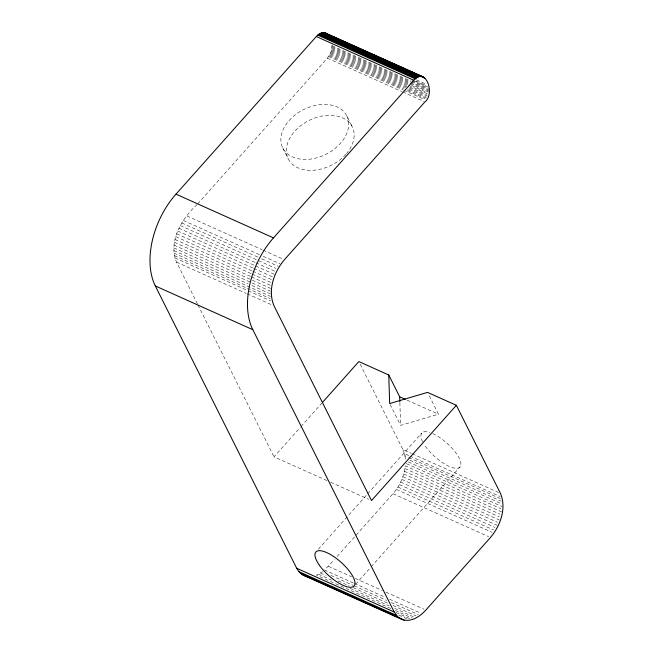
<?xml version="1.0" encoding="UTF-8"?>
<svg xmlns="http://www.w3.org/2000/svg" width="653" height="653" viewBox="0 0 653 653"><rect width="100%" height="100%" fill="white"/><g stroke="black" fill="none" stroke-linecap="round" stroke-linejoin="round"><path stroke-width="0.49" stroke-dasharray="3.27 2.45" d="M197.484 303.988L176.53 262.131C167.854 241.137 181.909 218.469 197.051 204.593M197.728 203.834L327.414 58.166L331.12 51.775L332.042 44.82M337.119 556.487L392.992 493.733C399.758 485.963 404.158 476.119 405.284 465.858L500.924 508.769M326.957 480.584L274.031 456.839L300.282 427.348M300.96 426.589L321.823 403.154M318.395 549.157L366.986 494.574M367.655 493.815L421.65 433.176M353.363 582.974L324.582 570.061L334.426 559.507M355.591 584.28L370.439 567.604M371.108 566.845L460.194 466.781M390.763 608.49L316.476 575.171L322.598 571.653M390.143 404.46L400.615 425.381L438.473 414.206L428.45 394.2M416.573 79.911L426.793 84.49M416.222 81.005L426.433 85.584M414.557 81.005L427.56 86.841M411.896 80.645L427.682 87.722M332.108 45.751L411.031 81.152M411.961 81.568L428.678 89.069M332.108 46.706L428.67 90.032M332.034 47.702L410.035 82.686M410.966 83.102L428.605 91.02M331.904 48.706L408.974 83.282M409.896 83.698L428.466 92.032M331.7 49.726L407.839 83.886M411.553 85.551L427.34 92.636M331.438 50.754L407.578 84.906M408.509 85.323L428.009 94.073M331.12 51.775L406.329 85.51M410.043 87.175L426.76 94.677M330.736 52.779L427.307 96.105M330.304 53.766L405.513 87.51M409.227 89.175L425.944 96.677M329.814 54.73L404.093 88.057M407.815 89.722L426.385 98.056M329.275 55.66L403.562 88.988M407.276 90.653L424.915 98.562M328.696 56.542L402.983 89.869M403.905 90.285L424.336 99.452M327.414 58.166L401.701 91.493M402.632 91.91L423.985 101.493M186.921 215.972L262.131 249.715M263.061 250.132L283.492 259.298M183.362 220.494L259.502 254.654M263.216 256.319L279.933 263.812M181.746 222.959L257.886 257.119M261.6 258.784L278.317 266.285M180.252 225.546L275.892 268.448M178.889 228.224L255.037 262.384M255.96 262.8L275.46 271.542M177.681 230.974L254.752 265.551M255.674 265.967L274.244 274.301M176.62 233.782L252.76 267.942M253.691 268.359L272.26 276.684M175.722 236.623L251.862 270.783M252.793 271.199L271.362 279.525M174.996 239.471L251.136 273.631M252.066 274.048L270.636 282.374M174.441 242.312L250.581 276.472M251.511 276.888L271.011 285.63M174.065 245.12L270.636 288.438M173.878 247.871L270.44 291.189M173.869 250.548L248.148 283.875M251.862 285.541L270.432 293.874M174.041 253.127L270.611 296.454M174.4 255.601L270.04 298.503M174.931 257.935L247.365 290.43M248.287 290.846L270.579 300.837M176.53 262.131L246.173 293.377M247.095 293.793L272.17 305.041M407.064 400.118L438.473 414.206M360.211 364.284L402.925 449.582L411.284 453.329M412.214 453.745L498.565 492.493M402.925 449.582L404.452 453.598L409.096 455.68M410.027 456.096L500.092 496.509M404.452 453.598L404.966 455.835L407.75 457.084M408.68 457.5L501.537 499.153M409.953 460.275L500.949 501.096M408.264 461.916L502.043 503.985M406.395 463.646L502.035 506.548M404.925 468.544L501.496 511.87M404.395 471.262L500.035 514.164M403.701 473.988L499.341 516.89M402.844 476.706L499.414 520.025M401.832 479.384L497.472 522.294M400.664 482.02L497.235 525.347M399.367 484.583L495.007 527.485M397.938 487.056L493.578 529.958M396.387 489.415L492.027 532.317M392.992 493.733L488.632 536.644M330.671 482.249L368.741 499.325M328.369 566.314L351.583 576.73M355.297 578.395L382.225 590.475M385.939 592.14L424.009 609.216M354.293 583.39L384.935 597.136M389.58 599.217L420.222 612.971M330.949 575.407L353.24 585.398M354.163 585.814L386.666 600.401M391.31 602.482L418.238 614.563M320.574 573.04L326.149 575.546M338.213 580.958L349.363 585.953M353.077 587.627L388.355 603.454M393 605.535L416.214 615.95M318.533 574.216L331.528 580.052M350.098 588.377L389.098 605.878M394.673 608.376L414.173 617.126M395.408 610.579L412.116 618.073M396.151 612.547L410.076 618.791M398.771 615.11L407.129 618.856M346.865 116.005A35.809 25.01 -26.6 0 1 308.306 159.324A35.809 25.01 -26.6 0 1 289.197 120.446A35.809 25.01 -26.6 0 1 346.865 116.005L352.334 126.919M282.708 147.847L288.177 158.761M197.941 304.894L274.031 456.839M404.966 455.835L405.472 460.667M399.873 402.713L400.615 425.381M345.845 154.32A35.809 25.01 -26.6 0 1 288.283 158.973A35.809 25.01 -26.6 0 1 326.092 115.491A35.809 25.01 -26.6 0 1 346.482 153.586M432.727 433.608A25.581 9.069 41.7 0 1 458.7 457.214A25.581 9.069 41.7 0 1 451.19 467.189A25.581 9.069 41.7 0 1 424.344 444.742M422.646 441.779A25.581 9.069 41.7 0 1 429.674 432.433"/><path stroke-width="0.98" d="M322.5 402.395L358.848 361.566L388.747 374.977L389.686 403.554L427.544 392.38L456.349 405.301L500.427 493.325C506.736 508.238 500.476 525.706 490.485 537.476L425.87 610.049C420.181 616.432 411.3 622.456 402.387 619.624L303.212 575.171L298.886 571.653L296.699 568.273L155.324 285.949A68.598 42.641 -65.8 0 1 175.992 194.145L316.321 36.527C318.778 33.36 324.321 30.789 327.422 34.519M402.387 619.624L397.701 616.783L394.2 612.016L252.817 329.692A68.598 42.641 -65.8 0 1 273.485 237.888L413.822 80.27C426.466 66.337 435.094 94.44 424.915 101.909L284.414 259.714C273.974 272.015 267.428 290.275 274.023 305.873L371.524 500.573L456.349 405.301M303.212 575.171L304.886 575.889M325.161 32.919L423.291 76.932M324.5 32.74L423.887 77.291M323.798 32.65L424.426 77.731M337.642 39.098L340.425 40.347M349.706 44.51L353.42 46.183M362.709 50.346L364.57 51.179M381.279 58.68L384.062 59.929M393.351 64.092L397.065 65.757M401.709 67.839L404.493 69.087M414.704 73.675L417.496 74.924M422.14 77.005L424.923 78.254M323.072 32.65L420.573 76.393M322.329 32.74L419.83 76.483M321.57 32.919L419.071 76.662M320.803 33.197L418.295 76.932M320.027 33.548L417.528 77.291M319.26 33.997L416.753 77.731M318.501 34.519L415.994 78.254M317.75 35.115L415.251 78.858M316.321 36.527L413.822 80.27M175.992 194.145L273.485 237.888M155.324 285.949L252.817 329.692M388.747 374.977L399.677 396.804L405.219 399.293M296.699 568.273L394.2 612.016M298.886 571.653L396.387 615.395M300.2 573.04L397.701 616.783M301.645 574.216L404.158 620.105M399.677 396.804L399.84 401.734M319.431 565.302A25.581 9.069 41.7 0 0 353.689 586.361A25.581 9.069 41.7 0 0 331.781 555.303A25.581 9.069 41.7 0 0 319.431 565.302"/></g></svg>
